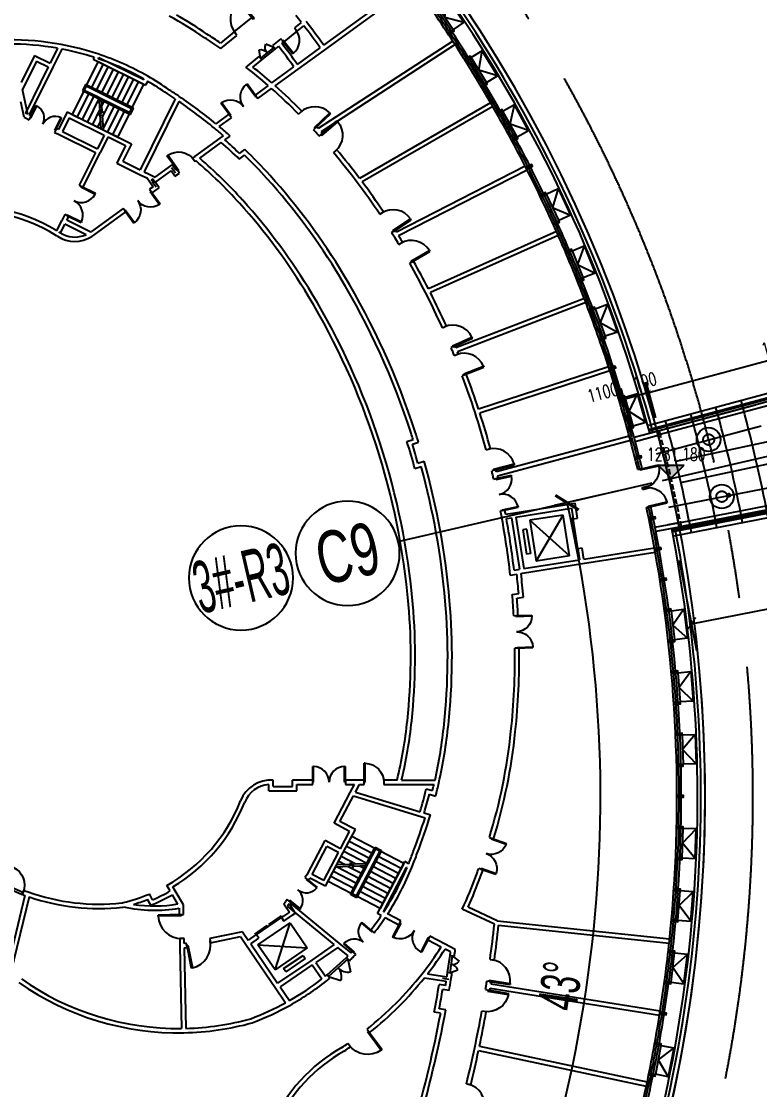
# Model space of a CAD drawing. Extents: x 36903891 to 38126251, y 2073392 to 2924740.
# Drawn here: x 37144653 to 37178668, y 2273145 to 2322325 of the extents above; entities that cross this region are included whole.
import ezdxf
from ezdxf.enums import TextEntityAlignment as Align
from ezdxf.xclip import XClip

# ---------------------------------------------------------------- set-up
doc = ezdxf.new("R2010")
doc.units = 0
doc.header["$LTSCALE"] = 1000
doc.header["$XCLIPFRAME"] = 0
for name, pattern in [('__DASH', [0.35, 0.25, -0.1]), ('CENTER', [2, 1.25, -0.25, 0.25, -0.25]), ('CENTER2', [28.575, 19.05, -3.175, 3.175, -3.175]), ('DASH', [0.35, 0.25, -0.1]), ('HIDDEN', [0.375, 0.25, -0.125])]:
    doc.linetypes.add(name, pattern=pattern)
doc.layers.get('0').update_dxf_attribs({"color": 8})
doc.layers.get('Defpoints').update_dxf_attribs({"color": 8})
for name, color, linetype in [('#幕墙线-平面', 8, 'Continuous'), ('#标注', 8, 'Continuous'), ('#虚线', 8, 'HIDDEN'), ('#轴线', 8, 'CENTER2'), ('1-WIN-1', 8, 'Continuous'), ('A-AL', 8, 'Continuous'), ('A-AL-E', 8, 'Continuous'), ('A-COLS-PLAN-C', 8, 'DASH'), ('A-DETL-ALUM', 8, 'Continuous'), ('A-DIMS', 8, 'Continuous'), ('A-DIMS-500', 8, 'Continuous'), ('A-DIMS-ELEV', 8, 'Continuous'), ('A-FLOR', 8, 'Continuous'), ('A-FLOR-UNDR', 8, '__DASH'), ('A-GRID', 8, 'CENTER'), ('A-STRS-HRAL', 8, 'Continuous'), ('DIM', 8, 'Continuous'), ('周边建筑', 8, 'Continuous'), ('水-雨水-压力流-标识', 8, 'Continuous')]:
    doc.layers.add(name, color=color, linetype=linetype)
doc.styles.add('#文字', font='jrs.shx', dxfattribs={"width": 0.7, "bigfont": 'hztxt.shx'})
doc.styles.add('_TCH_DIM', font='SIMPLEX', dxfattribs={"bigfont": 'GBCBIG'})
doc.styles.add('_TCH_DIM_T3', font='SIMPLEX', dxfattribs={"width": 0.705882, "bigfont": 'GBCBIG'})
doc.styles.add('JHZX', font='jrs.shx', dxfattribs={"width": 0.6, "bigfont": 'jhz.shx'})
doc.dimstyles.new('_TCH_ARCH&&200', dxfattribs={"dimtxt": 595, "dimasz": 200, "dimexe": 500, "dimexo": 600, "dimgap": 252.5, "dimtad": 1, "dimdec": 0, "dimzin": 0, "dimdsep": 46, "dimtxsty": '_TCH_DIM_T3', "dimblk": 'ARCHTICK', "dimcen": 0.09, "dimclrt": 4, "dimazin": 2, "dimtfac": 1, "dimtdec": 0, "dimtix": 1, "dimtmove": 2, "dimatfit": 3, "dimfxl": 200, "dimtolj": 1, "dimtzin": 0, "dimarcsym": 0})
doc.dimstyles.new('_TCH_ARCH&&500', dxfattribs={"dimtxt": 1487.5, "dimasz": 500, "dimexe": 1250, "dimexo": 1500, "dimgap": 631.25, "dimtad": 1, "dimdec": 0, "dimzin": 0, "dimdsep": 46, "dimtxsty": '_TCH_DIM_T3', "dimblk": 'ARCHTICK', "dimcen": 0.09, "dimclrt": 4, "dimazin": 2, "dimtfac": 1, "dimtdec": 0, "dimtix": 1, "dimtmove": 2, "dimatfit": 3, "dimfxl": 200, "dimtolj": 1, "dimtzin": 0, "dimarcsym": 0})
doc.dimstyles.new('JZBZ-600', dxfattribs={"dimscale": 600, "dimtxt": 3, "dimasz": 1.5, "dimexe": 1, "dimexo": 1, "dimgap": 0.5, "dimtad": 1, "dimdec": 0, "dimdsep": 46, "dimtxsty": 'JHZX', "dimblk1": 'ARCHTICK', "dimblk2": 'ARCHTICK', "dimsah": 1, "dimcen": 0, "dimclrd": 1, "dimclre": 1, "dimclrt": 2, "dimadec": 1, "dimazin": 2, "dimtfac": 1, "dimtdec": 0, "dimtix": 1, "dimtmove": 0, "dimatfit": 3, "dimfxl": 1, "dimtolj": 1, "dimlwd": -1, "dimlwe": -1, "dimarcsym": 1})

# ---------------------------------------------------------------- blocks, each defined once
blk = doc.blocks.new('_ARCHTICK')
at = {"color": 0, "linetype": 'ByBlock', "const_width": 0.15}
blk.add_lwpolyline([(-0.5, -0.5), (0.5, 0.5)], dxfattribs=at)
blk = doc.blocks.new('*D196')
at = {"layer": '#标注', "transparency": 16777216}
for p, q in [((36841600, 2932741), (36838648, 2932059)), ((36834817, 2887354), (36832193, 2888869))]:
    blk.add_line(p, q, dxfattribs=at)
blk.add_arc((36780599, 2918657), 60176, 330, 13, dxfattribs=at)
at = {"layer": 'Defpoints', "color": 0, "transparency": 16777216}
for p in [(36842185, 2932876), (36780599, 2918657), (36838539, 2902407), (36835337, 2887054)]:
    blk.add_point(p, dxfattribs=at)
at = {"layer": '#标注', "transparency": 16777216, "xscale": 900, "yscale": 900, "zscale": 900}
for p, rotation in [((36839233, 2932194), 102.9999999999965), ((36832713, 2888569), 240.0000000000043)]:
    blk.add_blockref('_ARCHTICK', p, dxfattribs=dict(at, rotation=rotation))
at = {"layer": '#标注', "transparency": 16777216, "insert": (36838927, 2909940), "char_height": 1800, "attachment_point": 5, "rotation": 81.5, "style": 'JHZX'}
blk.add_mtext('\\A1;43°', dxfattribs=at)
blk = doc.blocks.new('*U52')
blk.add_line((20, 0), (20, 0))
blk.add_circle((24, 0), 4)
at = {"style": 'JHZX', "width": 0.75}
blk.add_attdef('AXES', text='', height=4, dxfattribs=at).set_placement((24, 0), align=Align.MIDDLE_CENTER)
blk = doc.blocks.new('*U49')
blk.add_line((20, 0), (0, 0))
blk.add_circle((24, 0), 4)
at = {"style": 'JHZX', "width": 0.75}
blk.add_attdef('AXES', text='', height=4, dxfattribs=at).set_placement((24, 0), align=Align.MIDDLE_CENTER)
blk = doc.blocks.new('DOTE-11')
at = {"layer": '#虚线', "ltscale": 20}
for p, q in [((36843094, 2935403), (36856037, 2938871)), ((36843353, 2934437), (36856296, 2937905)), ((36843919, 2931984), (36857073, 2934541)), ((36844110, 2931003), (36857264, 2933559))]:
    blk.add_line(p, q, dxfattribs=at)
for radius, end in [(101500, 50.50684), (93700, 50.25742), (85900, 49.96262), (78100, 49.60882)]:
    blk.add_arc((36780599, 2918657), radius, 330, end, dxfattribs=at)
at = {"layer": '#轴线'}
blk.add_line((36843640, 2933212), (36923441, 2951635), dxfattribs=at)
for radius, end in [(146600, 183.99981), (138800, 210.18842), (130400, 210.32938), (127950, 210.37401), (76200, 56.5), (67200, 56.5)]:
    blk.add_arc((36780599, 2918657), radius, 324.5, end, dxfattribs=at)
blk = doc.blocks.new('A$C80b62fe7')
at = {"layer": '#幕墙线-平面'}
for points in [[(146979, 209574), (133456, 205951)], [(147046, 209323), (133524, 205700)], [(134720, 204301), (147630, 207060)], [(134929, 203323), (147839, 206082)], [(134580, 201124), (148322, 203796)], [(134630, 200869), (148372, 203540)]]:
    blk.add_lwpolyline(points, dxfattribs=at)
for radius, start, end in [(128529, 333.50225, 195.7758), (127529, 333.53985, 195.7884)]:
    blk.add_arc((71052, 188867), radius, start, end, dxfattribs=at)
blk = doc.blocks.new('DASWQE')
at = {"layer": '#幕墙线-平面', "ltscale": 10}
for radius, start, end in [(69100, 10.7452, 15.29021), (67900, 10.70466, 15.29534), (65500, 10.69384, 15.30616), (66700, 10.69935, 15.30066)]:
    blk.add_arc((5, 4), radius, start, end, dxfattribs=at)
at = {"layer": 'DIM', "ltscale": 10}
blk.add_blockref('A$C80b62fe7', (-71047, -188863), dxfattribs=at)
blk = doc.blocks.new('雨水立管')
blk.add_circle((0, 0), 50)
blk = doc.blocks.new('雨水')
at = {"layer": '水-雨水-压力流-标识', "xscale": 1.5, "yscale": 1.5, "zscale": 1.5}
blk.add_blockref('雨水立管', (35714057, 2932521), dxfattribs=at)
blk = doc.blocks.new('800柱子')
at = {"layer": 'A-DETL-ALUM', "ltscale": 0.3}
blk.add_circle((35572079, 2737405), 550, dxfattribs=at)
blk = doc.blocks.new('123')
at = {"layer": '周边建筑'}
blk.add_lwpolyline([(34942222, 2916271, 0.098236), (34912257, 2909930, -0.389733), (34902046, 2913529), (34887313, 2941237, -0.432463), (34891065, 2952275, -0.001332), (34891677, 2952551, -0.001332)], format="xyb", dxfattribs=at)
for radius, start, end in [(79300, 93.86442, 110.51671), (79500, 93.99916, 110.3552), (78700, 90.72805, 113.17007)]:
    blk.add_arc((34943222, 2837577), radius, start, end, dxfattribs=at)
blk = doc.blocks.new('smg')
blk.add_lwpolyline([(-40, 200), (-40, -100), (40, -100), (40, 200)], close=True)
blk.add_lwpolyline([(0, -100), (0, 200)])
blk = doc.blocks.new('danyuan1')
at = {"layer": 'A-AL'}
for p, rotation in [((-8275, 2291), 169.7142857143211), ((-6867, 2019), 168.428571428614), ((-5465, 1716), 167.1428571428847), ((-4071, 1381), 165.8571428571781), ((-2685, 1015), 164.5714285714549), ((-1307, 618), 163.2857142857502), ((62, 190), 162.0000000000363)]:
    blk.add_blockref('smg', p, dxfattribs=dict(at, rotation=rotation))
blk = doc.blocks.new('shangxuechuang')
at = {"layer": '周边建筑'}
for points in [[(-254, 543), (974, 1118)], [(-254, 543), (614, 287), (974, 1118)], [(974, 1118), (1222, 572)], [(0, 0), (-254, 543)], [(0, 0), (1228, 575)]]:
    blk.add_lwpolyline(points, dxfattribs=at)
blk = doc.blocks.new('$DorLib2D$00000002')
at = {"layer": '1-WIN-1'}
for p, q in [((-0.5, 0), (-0.5, 0.4875)), ((-0.475, 0.4875), (-0.5, 0.4875)), ((-0.475, 0), (-0.475, 0.4875)), ((0.475, 0), (0.475, 0.4875)), ((0.475, 0.4875), (0.5, 0.4875)), ((0.5, 0), (0.5, 0.4875)), ((-0.5, 0), (-0.475, 0)), ((0.5, 0), (0.475, 0))]:
    blk.add_line(p, q, dxfattribs=at)
for centre, start, end in [((-0.4875, 0), 0, 88.53072), ((0.4875, 0), 91.46928, 180)]:
    blk.add_arc(centre, 0.4875, start, end, dxfattribs=at)
blk = doc.blocks.new('$DorLib2D$00000001')
for p, q in [((0.45, 0.975), (0.5, 0.975)), ((0.45, 0), (0.45, 0.975)), ((0.5, 0), (0.5, 0.975)), ((0.5, 0), (0.45, 0))]:
    blk.add_line(p, q)
blk.add_arc((0.475, 0), 0.975, 91.4693, 180)
blk = doc.blocks.new('$DorLib2D$00000231')
for p, q in [((-0.5, 0), (-0.25, 0.433)), ((0.5, 0), (0.25, 0.433))]:
    blk.add_line(p, q)
for centre, start, end in [((-0.5, 0), 0, 60), ((0.5, 0), 120, 180)]:
    blk.add_arc(centre, 0.5, start, end)
blk = doc.blocks.new('$DORLIB2D$00000127')
for points in [[(-0.533, 0.795), (-0.533, 0.69)], [(-0.033, 0.795), (-0.533, 0.795)], [(-0.033, 0.795), (-0.033, 0.69)], [(0.533, 0.795), (0.033, 0.795)], [(0.033, 0.795), (0.033, 0.69)], [(0.533, 0.795), (0.533, 0.69)], [(-0.033, 0.69), (-0.533, 0.69)], [(0.5, 0.5), (-0.5, 0.5)], [(0.533, 0.69), (0.033, 0.69)]]:
    blk.add_lwpolyline(points)
blk = doc.blocks.new('A$C216ef243')
at = {"layer": '周边建筑'}
for p, q in [((47430, 34584), (51476, 37523)), ((47467, 34363), (51593, 37361)), ((43302, 35194), (44157, 35886)), ((46392, 35637), (46077, 35382)), ((46202, 35226), (46514, 35479)), ((43302, 35194), (42671, 34683)), ((42680, 34433), (43428, 35038)), ((43428, 35038), (43302, 35194)), ((45581, 34723), (46202, 35226)), ((46077, 35382), (46202, 35226)), ((35157, 34444), (34820, 33762)), ((45302, 34754), (45066, 34564)), ((45066, 34564), (45192, 34408)), ((45192, 34408), (45347, 34534)), ((45455, 34878), (45302, 34754)), ((45581, 34723), (45455, 34878)), ((45503, 34660), (45581, 34723)), ((46217, 33702), (47269, 34466)), ((53369, 34777), (47171, 30753)), ((53478, 34610), (47307, 30602)), ((34103, 34117), (33484, 32865)), ((34103, 34117), (34820, 33762)), ((35362, 34406), (34952, 33578)), ((36847, 34026), (36802, 33934)), ((37039, 33962), (37070, 34024)), ((37070, 34024), (39131, 33005)), ((44444, 34060), (43844, 33574)), ((44570, 33905), (44444, 34060)), ((46254, 33482), (47467, 34363)), ((34194, 33849), (33551, 32549)), ((34732, 33583), (33682, 31460)), ((34952, 33578), (33861, 31372)), ((34194, 33849), (34732, 33583)), ((36481, 32698), (37035, 33818)), ((36714, 32583), (37268, 33703)), ((36802, 33934), (39222, 32737)), ((36947, 32467), (37501, 33588)), ((39132, 32781), (37035, 33818)), ((37180, 32352), (37734, 33473)), ((44165, 33576), (44570, 33905)), ((45039, 32846), (46055, 33585)), ((45193, 32711), (46254, 33482)), ((37413, 32237), (37967, 33357)), ((37646, 32122), (38200, 33242)), ((37879, 32006), (38433, 33127)), ((38112, 31891), (38666, 33012)), ((39142, 33026), (39131, 33005)), ((33643, 32115), (33551, 32549)), ((36392, 32519), (35838, 31398)), ((36454, 32778), (36312, 32492)), ((36312, 32492), (38517, 31401)), ((36392, 32519), (36481, 32698)), ((36481, 32698), (36392, 32519)), ((36392, 32519), (37066, 32186)), ((36392, 32519), (38490, 31481)), ((38659, 31688), (36454, 32778)), ((38578, 31661), (36481, 32698)), ((38578, 31661), (36481, 32698)), ((38345, 31776), (38899, 32896)), ((38578, 31661), (39132, 32781)), ((39316, 32926), (39222, 32737)), ((44873, 32726), (44272, 32289)), ((44389, 32127), (45027, 32590)), ((33619, 31268), (33469, 31976)), ((33794, 31405), (33643, 32115)), ((36625, 32403), (36071, 31283)), ((36858, 32288), (36304, 31168)), ((37069, 32129), (36537, 31052)), ((37066, 32186), (37107, 31540)), ((37169, 32134), (38490, 31481)), ((37169, 32134), (37209, 31519)), ((37324, 32058), (37191, 31789)), ((40585, 32110), (38971, 28845)), ((40752, 31997), (39150, 28756)), ((44272, 32289), (44389, 32127)), ((35605, 31514), (35206, 30707)), ((35605, 31514), (37487, 30583)), ((37103, 31610), (36770, 30937)), ((37282, 31505), (37036, 31397)), ((37107, 31540), (37282, 31505)), ((37557, 31942), (37225, 31270)), ((37790, 31827), (37258, 30751)), ((38023, 31712), (37469, 30591)), ((38256, 31597), (37702, 30476)), ((38490, 31481), (37935, 30361)), ((38490, 31481), (38578, 31661)), ((38517, 31401), (38659, 31688)), ((46269, 31415), (46414, 31553)), ((55116, 31937), (49080, 28452)), ((55216, 31763), (49201, 28291)), ((33619, 31268), (33683, 31237)), ((33794, 31405), (33682, 31460)), ((33683, 31237), (33862, 31148)), ((33951, 31327), (33861, 31372)), ((33862, 31148), (33951, 31327)), ((35695, 31246), (35385, 30618)), ((35695, 31246), (37309, 30448)), ((35838, 31398), (37158, 30745)), ((37136, 31091), (37003, 30822)), ((37036, 31397), (37219, 31360)), ((37117, 31380), (37158, 30745)), ((37219, 31360), (37262, 30694)), ((43058, 31407), (42457, 30970)), ((42616, 30839), (43176, 31245)), ((43176, 31245), (43058, 31407)), ((35116, 30751), (35028, 30572)), ((35028, 30572), (35207, 30483)), ((35206, 30707), (35116, 30751)), ((35385, 30618), (36999, 29820)), ((37262, 30694), (37935, 30361)), ((37487, 30583), (38563, 30051)), ((47103, 30828), (46958, 30691)), ((47224, 30395), (47375, 30526)), ((35207, 30483), (36910, 29641)), ((37309, 30448), (36999, 29820)), ((37488, 30359), (37134, 29642)), ((37488, 30359), (38295, 29960)), ((38563, 30051), (38164, 29244)), ((41491, 29465), (42655, 30311)), ((41711, 29378), (42708, 30102)), ((42655, 30311), (42802, 30418)), ((42874, 30223), (43123, 30403)), ((36910, 29641), (36165, 28135)), ((36344, 28046), (37134, 29642)), ((38295, 29960), (37896, 29153)), ((43532, 29341), (43778, 29520)), ((43550, 29602), (43797, 29781)), ((48030, 29771), (47879, 29640)), ((37896, 29153), (38972, 28621)), ((38164, 29244), (38971, 28845)), ((39659, 28505), (40442, 29074)), ((40618, 28831), (40442, 29074)), ((41491, 29465), (41387, 29389)), ((41387, 29389), (41504, 29228)), ((41504, 29228), (41545, 29257)), ((38972, 28621), (39272, 28473)), ((39150, 28756), (39382, 28641)), ((39382, 28641), (39659, 28505)), ((39727, 28307), (40398, 28794)), ((40574, 28552), (40398, 28794)), ((40596, 28691), (40420, 28934)), ((40574, 28552), (40776, 28699)), ((40659, 28860), (40618, 28831)), ((40776, 28699), (40659, 28860)), ((56712, 29008), (50774, 25983)), ((56802, 28830), (50879, 25812)), ((36165, 28135), (36344, 28046)), ((39449, 28229), (39272, 28473)), ((39567, 28067), (39405, 27949)), ((39567, 28067), (39449, 28229)), ((39552, 28427), (39476, 28372)), ((39657, 28282), (39476, 28372)), ((39706, 28045), (39530, 28288)), ((39552, 28427), (39657, 28282)), ((39670, 28265), (39727, 28307)), ((39846, 28023), (39670, 28265)), ((39405, 27949), (39522, 27788)), ((39522, 27788), (39846, 28023)), ((38191, 27068), (36723, 26001)), ((38309, 26906), (38191, 27068)), ((35500, 26790), (35367, 26521)), ((35679, 26701), (35500, 26790)), ((35591, 26522), (35679, 26701)), ((36841, 25839), (38309, 26906)), ((50009, 26801), (50177, 26909)), ((35128, 26039), (35367, 26521)), ((35299, 25932), (35502, 26343)), ((36477, 25861), (35502, 26343)), ((36691, 25978), (35591, 26522)), ((50720, 26069), (50552, 25961)), ((58152, 26000), (52250, 23372)), ((58233, 25818), (52341, 23194)), ((50888, 25412), (51060, 25513)), ((51563, 24648), (51390, 24548)), ((59433, 22921), (53515, 20649)), ((59505, 22735), (53591, 20465)), ((52892, 21580), (53076, 21660)), ((53475, 20743), (53292, 20663)), ((53443, 20297), (53630, 20371)), ((60551, 19779), (54560, 17833)), ((53995, 19440), (53809, 19367)), ((60613, 19589), (54622, 17642)), ((51259, 16339), (51544, 16432)), ((51509, 16210), (51794, 16303)), ((61504, 16583), (55385, 14944)), ((61555, 16390), (55432, 14749)), ((54915, 15960), (55109, 16010)), ((51764, 15347), (52050, 15440)), ((51628, 15092), (51913, 15185)), ((55361, 15043), (55167, 14992)), ((61896, 15051), (62091, 15095)), ((55259, 14608), (55455, 14650)), ((56142, 13043), (59006, 13497)), ((59116, 12805), (59006, 13497)), ((62492, 13340), (62297, 13296)), ((55769, 13183), (55573, 13141)), ((55806, 12990), (56142, 13043)), ((55842, 12793), (56075, 12830)), ((56075, 12830), (56450, 10460)), ((56272, 12861), (58840, 13268)), ((56272, 12861), (56648, 10491)), ((58459, 12955), (56919, 12711)), ((57216, 10834), (58459, 12955)), ((58757, 11078), (58459, 12955)), ((58840, 13268), (58918, 12774)), ((58918, 12774), (59116, 12805)), ((56786, 12305), (56593, 12274)), ((56964, 11179), (56786, 12305)), ((56919, 12711), (57216, 10834)), ((58757, 11078), (56919, 12711)), ((56593, 12274), (56771, 11148)), ((59335, 11423), (59137, 11391)), ((59137, 11391), (59216, 10898)), ((59413, 10929), (59335, 11423)), ((59413, 10929), (62664, 11444)), ((56648, 10491), (59216, 10898)), ((56964, 11179), (56771, 11148)), ((58757, 11078), (57216, 10834)), ((59346, 10716), (62699, 11247)), ((56197, 10419), (56390, 10450)), ((56390, 10450), (56450, 10460)), ((56580, 10278), (59346, 10716)), ((56022, 10189), (56319, 10236)), ((56516, 10268), (56580, 10278)), ((56111, 9292), (56408, 9339)), ((56326, 9124), (56623, 9171)), ((56182, 8319), (56382, 8326)), ((56434, 6827), (56234, 6820)), ((44893, 250), (44893, 546)), ((45093, 450), (45093, 747)), ((45993, 450), (45993, 750)), ((46922, 750), (45993, 750)), ((46193, 250), (46193, 550)), ((46193, 550), (46922, 550)), ((46922, 550), (46922, 750)), ((49008, 750), (48422, 750)), ((48422, 750), (48422, 550)), ((48422, 550), (48843, 550)), ((48652, 186), (48843, 550)), ((48885, 200), (49069, 550)), ((49294, 750), (49008, 750)), ((49069, 550), (49294, 550)), ((49294, 550), (49294, 750)), ((50807, 750), (50194, 750)), ((50194, 750), (50194, 550)), ((50194, 550), (50886, 550)), ((50886, 550), (52507, 550)), ((51013, 750), (52553, 750)), ((44893, 250), (46193, 250)), ((45093, 450), (45993, 450)), ((47905, -1238), (48652, 186)), ((48175, -1154), (48791, 20)), ((48791, 20), (51902, -925)), ((48885, 200), (51864, -705)), ((52153, 357), (52440, 270)), ((52296, 105), (52583, 18)), ((51902, -925), (52093, -983)), ((52055, -763), (52342, -850)), ((48613, -1610), (47905, -1238)), ((48883, -1526), (48175, -1154)), ((48036, -3140), (48721, -1836)), ((48195, -2407), (48613, -1610)), ((48326, -2588), (48883, -1526)), ((48721, -1836), (49774, -2388)), ((55057, -1891), (55246, -1956)), ((46678, -3576), (47487, -2035)), ((46897, -3589), (47571, -2305)), ((48195, -2407), (47487, -2035)), ((48102, -2584), (47571, -2305)), ((48479, -2296), (49533, -2849)), ((48600, -2066), (49653, -2619)), ((48659, -4514), (49802, -2335)), ((48740, -4488), (49827, -2416)), ((49478, -3082), (49827, -2416)), ((49802, -2335), (50086, -2484)), ((49827, -2416), (50005, -2509)), ((47428, -3868), (48102, -2584)), ((47513, -4138), (48326, -2588)), ((48237, -2757), (48902, -3105)), ((48358, -2526), (49412, -3079)), ((50005, -2509), (48917, -4581)), ((50005, -2509), (48917, -4581)), ((50086, -2484), (48943, -4662)), ((50991, -3320), (49937, -2767)), ((51111, -3090), (50058, -2537)), ((47633, -3908), (47982, -3242)), ((47982, -3242), (48629, -3216)), ((48036, -3140), (48652, -3115)), ((48040, -3240), (49049, -3770)), ((48117, -2987), (48382, -3126)), ((48559, -3219), (49170, -3540)), ((48629, -3216), (48668, -3042)), ((48668, -3042), (48771, -3291)), ((48740, -4488), (49425, -3184)), ((48771, -3291), (48812, -3109)), ((48789, -3210), (49425, -3184)), ((48812, -3109), (49478, -3082)), ((49079, -3198), (49291, -3309)), ((50749, -3781), (49695, -3228)), ((50870, -3551), (49816, -2998)), ((49903, -5392), (51158, -3001)), ((51111, -3090), (50024, -5162)), ((50173, -5308), (51242, -3272)), ((51342, -3098), (51158, -3001)), ((51266, -3284), (51242, -3272)), ((54762, -3376), (54573, -3311)), ((46678, -3576), (46556, -3730)), ((46556, -3730), (46712, -3854)), ((46712, -3854), (46789, -3758)), ((47513, -4138), (46789, -3758)), ((47428, -3868), (46897, -3589)), ((47633, -3908), (48687, -4461)), ((47754, -3677), (48808, -4230)), ((47875, -3447), (48929, -4000)), ((50387, -4471), (49333, -3919)), ((50507, -4241), (49454, -3688)), ((50628, -4011), (49574, -3458)), ((33606, -4324), (33527, -4508)), ((40354, -4353), (40203, -4094)), ((40577, -4340), (40476, -4166)), ((40961, -4998), (40577, -4340)), ((50145, -4932), (49091, -4379)), ((50266, -4702), (49212, -4149)), ((33660, -4557), (32841, -7970)), ((33849, -4624), (33017, -8090)), ((39460, -5005), (39308, -4743)), ((39545, -4754), (39393, -4492)), ((40703, -4953), (40455, -4526)), ((45590, -4941), (45663, -4850)), ((45746, -4746), (45663, -4850)), ((45902, -4871), (45746, -4746)), ((45881, -4898), (45902, -4871)), ((48139, -6754), (45881, -4898)), ((48943, -4662), (48659, -4514)), ((48740, -4488), (48917, -4581)), ((48917, -4581), (48740, -4488)), ((50024, -5162), (48970, -4609)), ((40764, -5145), (40770, -5445)), ((40970, -5441), (40961, -4998)), ((45850, -5322), (45478, -5576)), ((45590, -4941), (45850, -5322)), ((45838, -4951), (45756, -5054)), ((47909, -6824), (45756, -5054)), ((45838, -4951), (46071, -5292)), ((46128, -5375), (45962, -5488)), ((46071, -5292), (46128, -5375)), ((50080, -5485), (49903, -5392)), ((50191, -5317), (50173, -5308)), ((55288, -5883), (53809, -5189)), ((55422, -5725), (54075, -5093)), ((40770, -5445), (40970, -5441)), ((44395, -6828), (45883, -5814)), ((45184, -7985), (45883, -5814)), ((45478, -5576), (45591, -5741)), ((45591, -5741), (45962, -5488)), ((45883, -5814), (46671, -6971)), ((45962, -5488), (45962, -5488)), ((50258, -5578), (50892, -5911)), ((50985, -5734), (50369, -5411)), ((50892, -5911), (50985, -5734)), ((55422, -5725), (63361, -6559)), ((43687, -6232), (42173, -6537)), ((43687, -6232), (43949, -6618)), ((44321, -6364), (43949, -6618)), ((44434, -6530), (44321, -6364)), ((49599, -6150), (49750, -6281)), ((55484, -5932), (63341, -6758)), ((40992, -6541), (40792, -6545)), ((40792, -6545), (40799, -6897)), ((40996, -6773), (40992, -6541)), ((41094, -6754), (40996, -6773)), ((41134, -6950), (41094, -6754)), ((42173, -6537), (42212, -6733)), ((42212, -6733), (43596, -6455)), ((43596, -6455), (43840, -6813)), ((43840, -6813), (45192, -8796)), ((44062, -6783), (44434, -6530)), ((44062, -6783), (45301, -8601)), ((45184, -7985), (44395, -6828)), ((44395, -6828), (46671, -6971)), ((47909, -6824), (46871, -7531)), ((48686, -7203), (48139, -6754)), ((52314, -6431), (52221, -6608)), ((52221, -6608), (52838, -6932)), ((53028, -6806), (52314, -6431)), ((53488, -7047), (53028, -6806)), ((40799, -6897), (40873, -10683)), ((41000, -6977), (41134, -6950)), ((41000, -6977), (41073, -10679)), ((46671, -6971), (45184, -7985)), ((45580, -7927), (46472, -7319)), ((46472, -7319), (46571, -7463)), ((48070, -6956), (47066, -7640)), ((48545, -7346), (48070, -6956)), ((48903, -7266), (48751, -7136)), ((53271, -7159), (53016, -7026)), ((53249, -7319), (53447, -7348)), ((46871, -7531), (45301, -8601)), ((46901, -7752), (45414, -8766)), ((46571, -7463), (45678, -8071)), ((46901, -7752), (47345, -8404)), ((47066, -7640), (47502, -8280)), ((48475, -7416), (48609, -7565)), ((55090, -7512), (55288, -7540)), ((45678, -8071), (45580, -7927)), ((47714, -8365), (47581, -8216)), ((52068, -8348), (53073, -8507)), ((52210, -8168), (53104, -8310)), ((53332, -8140), (53134, -8111)), ((45192, -8796), (45671, -9498)), ((45414, -8766), (45846, -9401)), ((53040, -8705), (52744, -8658)), ((53187, -8424), (52891, -8377)), ((55144, -8530), (54946, -8501)), ((55097, -8828), (62900, -10064)), ((55129, -8630), (62931, -9866)), ((53205, -8933), (52909, -8886)), ((54884, -8894), (55081, -8928)), ((53049, -9820), (52752, -9773)), ((52814, -9985), (52518, -9938)), ((54912, -9914), (54715, -9880)), ((49421, -10714), (49540, -10875)), ((48657, -11530), (48538, -11370)), ((54560, -11699), (62287, -13342)), ((54601, -11504), (62329, -13146)), ((54003, -13229), (54197, -13279))]:
    blk.add_line(p, q, dxfattribs=at)
for points in [[(44570, 33905), (45192, 34408), (45129, 34486), (44507, 33983)], [(32701, -4150), (33527, -4508), (33567, -4416), (32741, -4058)], [(53134, -8111), (53249, -7319), (53348, -7334), (53233, -8125)], [(47581, -8216), (48475, -7416), (48542, -7491), (47648, -8291)]]:
    blk.add_lwpolyline(points, close=True, dxfattribs=at)
for points in [[(61723, 16539), (62785, 16823)], [(61774, 16345), (62837, 16630)], [(62688, 12389), (63767, 12599)], [(63806, 12403), (62726, 12193)], [(63768, 12599), (63276, 12503)]]:
    blk.add_lwpolyline(points, dxfattribs=at)
at = {"layer": '周边建筑', "ltscale": 2}
for points in [[(62447, 16733), (62785, 16823)], [(63462, 12336), (63806, 12403)]]:
    blk.add_lwpolyline(points, dxfattribs=at)
at = {"layer": '周边建筑', "ltscale": 5}
for radius, start, end in [(65000, 322.26362, 219.12201), (64800, 15, 49.65086), (64800, 335.06671, 11)]:
    blk.add_arc((0, 0), radius, start, end, dxfattribs=at)
at = {"layer": '周边建筑', "ltscale": 2}
for radius, start, end in [(64650, 15, 49.64192), (65000, 11, 15), (64650, 337.74488, 11)]:
    blk.add_arc((0, 0), radius, start, end, dxfattribs=at)
at = {"layer": '周边建筑'}
for centre, radius, start, end in [((0, 0), 63700, 33, 36), ((0, 0), 63800, 33, 36), ((0, 0), 63900, 33, 36), ((32982, 22025), 15708, 55.2477, 62.2102), ((32982, 22025), 15908, 55.2602, 61.2355), ((0, 0), 58500, 37.53072, 37.92572), ((0, 0), 58500, 36.09794, 37.33476), ((0, 0), 58700, 36.09761, 37.43542), ((28141, 13501), 25486, 55.2169, 57.2304), ((28141, 13501), 25686, 55.5521, 57.2227), ((32982, 22025), 12808, 79.461, 101.3451), ((32982, 22025), 12608, 80.0626, 100.8854), ((32982, 22025), 12808, 71.6233, 79.461), ((0, 0), 57000, 36.1005, 37.2909), ((0, 0), 57200, 36.1002, 37.2969), ((0, 0), 63700, 30, 33), ((0, 0), 63800, 30, 33), ((0, 0), 63900, 30, 33), ((32982, 22025), 12608, 72.1458, 79.1175), ((32982, 22025), 12808, 60.3246, 71.6233), ((32982, 22025), 12608, 60.7531, 71.228), ((28141, 13501), 25486, 48.9661, 51.9642), ((28141, 13501), 25686, 48.8634, 51.4043), ((32982, 22025), 12808, 55.0279, 60.3246), ((32982, 22025), 12608, 55.0095, 59.8426), ((28141, 13501), 22586, 56.0017, 57.3604), ((28141, 13501), 25486, 44.6613, 48.5052), ((28141, 13501), 25686, 44.6526, 48.4062), ((28141, 13501), 22386, 56.2284, 57.3708), ((28141, 13501), 22386, 50.4694, 55.7119), ((28141, 13501), 22586, 50.6661, 56.0017), ((0, 0), 63700, 27, 30), ((0, 0), 63800, 27, 30), ((0, 0), 63900, 27, 30), ((28141, 13501), 22386, 49.0858, 50.4694), ((28141, 13501), 22586, 48.4478, 50.1422), ((28141, 13501), 25486, 41.9001, 42.413), ((28141, 13501), 25686, 42.1935, 42.4218), ((22995, 8744), 32493, 41.7856, 42.0841), ((22995, 8744), 32693, 41.7802, 41.9586), ((28141, 13501), 22086, 45.8241, 48.7343), ((28141, 13501), 22286, 46.2572, 48.6181), ((28141, 13501), 22386, 41.8876, 45.6912), ((28141, 13501), 22586, 41.8885, 46.1195), ((22995, 8744), 32493, 36.9172, 40.0222), ((22995, 8744), 32693, 37.0725, 40.0276), ((28141, 13501), 20686, 41.8792, 49.6122), ((28141, 13501), 20886, 41.8802, 49.4794), ((22989, 8739), 29602, 31.0354, 42.0917), ((0, 0), 63700, 24, 27), ((0, 0), 63800, 24, 27), ((0, 0), 63900, 24, 27), ((22989, 8739), 29402, 31.0353, 42.0924), ((22995, 8744), 32493, 33.7597, 36.9172), ((22995, 8744), 32693, 33.7544, 36.7195), ((30997, 19220), 7973, 58.788, 100.7116), ((22989, 8739), 27702, 31.0344, 42.0987), ((22989, 8739), 27902, 31.0345, 42.0979), ((30997, 19220), 7773, 57.9945, 101.4872), ((22995, 8744), 32693, 31.8233, 32.0018), ((30997, 19220), 7773, 57.6455, 57.9945), ((35959, 27053), 1500, 237.6455, 301.812), ((30997, 19220), 7973, 57.6455, 57.9947), ((35959, 27053), 1300, 237.6455, 293.4758), ((35959, 27053), 1300, 304.2304, 306), ((35959, 27053), 1500, 301.812, 306), ((22995, 8744), 32493, 31.6618, 31.9964), ((22995, 8744), 32493, 31.0368, 31.6618), ((22995, 8744), 32693, 31.0369, 31.4717), ((18662, 6114), 37762, 30.9111, 31.0653), ((0, 0), 63700, 21, 24), ((0, 0), 63800, 21, 24), ((0, 0), 63900, 21, 24), ((18662, 6114), 37562, 30.9152, 31.0653), ((18662, 6114), 37762, 27.1953, 29.3938), ((18662, 6114), 37562, 27.0514, 29.3898), ((18662, 6114), 34462, 17.9199, 31.0653), ((18662, 6114), 34662, 17.9204, 31.0653), ((18662, 6114), 32962, 17.9162, 31.066), ((18662, 6114), 37562, 24.3139, 27.0514), ((18662, 6114), 37762, 24.3098, 26.8914), ((18662, 6114), 32762, 17.9157, 31.0661), ((0, 0), 63700, 18, 21), ((0, 0), 63800, 18, 21), ((0, 0), 63900, 18, 21), ((18662, 6114), 37562, 22.4905, 22.7884), ((18662, 6114), 37762, 22.6384, 22.7925), ((18662, 6114), 37562, 22.1847, 22.4905), ((18662, 6114), 37762, 22.1807, 22.3348), ((0, 0), 63700, 15, 18), ((0, 0), 63800, 15, 18), ((0, 0), 63900, 15, 18), ((18662, 6114), 37562, 17.9265, 20.6593), ((18662, 6114), 37762, 18.0786, 20.6634), ((18699, 6024), 37555, 15.3414, 18.0747), ((18699, 6024), 37755, 15.3374, 17.9226), ((18692, 6023), 34662, 17.2534, 18.0796), ((0, 0), 65000, 11, 15), ((18692, 6023), 32962, 4.934, 18.0838), ((18692, 6023), 34162, 15.3954, 17.5767), ((18692, 6023), 34462, 17.5811, 18.0801), ((0, 0), 63700, 13.66669, 15), ((0, 0), 63800, 13.66542, 15), ((0, 0), 63900, 13.66415, 15), ((18692, 6023), 32762, 4.9339, 18.0843), ((18692, 6023), 34362, 15.7449, 17.2461), ((18692, 6023), 34662, 4.9347, 15.7651), ((18692, 6023), 34462, 4.9347, 15.4188), ((18699, 6024), 37555, 13.5098, 13.8157), ((18699, 6024), 37555, 13.2129, 13.5098), ((18699, 6024), 37755, 13.6656, 13.8197), ((18699, 6024), 37755, 13.2069, 13.362), ((0, 0), 63700, 10.25738, 12.0476), ((0, 0), 63800, 10.25738, 12.04887), ((0, 0), 63900, 10.25738, 12.05013), ((18699, 6024), 37555, 10.4841, 10.9243), ((18699, 6024), 37555, 6.3677, 10.4841), ((18699, 6024), 37755, 10.6319, 10.9304), ((18699, 6024), 37755, 6.6854, 10.3283), ((0, 0), 65000, 11, 11.17629), ((0, 0), 63700, 354, 10.25738), ((0, 0), 63800, 354, 10.25738), ((0, 0), 63900, 354, 10.25738), ((18676, 6020), 37878, 5.0266, 6.3903), ((18676, 6020), 38078, 4.7458, 6.404), ((23735, 6443), 27902, 353.9021, 4.9655), ((23735, 6443), 29402, 353.9076, 4.9647), ((23735, 6443), 29602, 353.9083, 4.9646), ((23735, 6443), 32502, 3.3098, 5.0297), ((23735, 6443), 32702, 3.3017, 4.7027), ((23735, 6443), 27702, 353.9013, 4.9656), ((23735, 6443), 32502, 353.9173, 0.6653), ((23735, 6443), 32702, 353.9178, 0.6734), ((30703, 5618), 20686, 346.3878, 354.1208), ((30703, 5618), 20886, 346.5206, 354.1198), ((30703, 5618), 22386, 347.4391, 354.1124), ((30703, 5618), 22586, 347.2348, 354.1115), ((30703, 5618), 25486, 342.8623, 354.0999), ((30703, 5618), 25686, 342.8492, 354.0992), ((44993, -750), 1500, 86.1774, 158.3545), ((44993, -750), 1300, 94.4117, 158.3545), ((30703, 5618), 22386, 346.1773, 346.9142), ((30703, 5618), 22586, 345.6421, 347.2348), ((30703, 5618), 22086, 343.3638, 346.2191), ((30703, 5618), 22286, 343.3615, 345.6763), ((36374, 2670), 7773, 299.5094, 338.3545), ((36374, 2670), 7973, 300.9651, 338.3545), ((30703, 5618), 22386, 338.6292, 342.8485), ((30703, 5618), 22586, 338.6396, 343.3581), ((39629, 1568), 12608, 338.2811, 340.9905), ((39629, 1568), 12808, 337.7809, 340.9721), ((39629, 1568), 12608, 326.9015, 337.3681), ((39629, 1568), 12808, 326.9863, 337.7809), ((30703, 5618), 25486, 338.7696, 339.4896), ((30703, 5618), 25686, 338.7773, 339.5028), ((39629, 1568), 15708, 334.5218, 340.7523), ((39629, 1568), 15908, 335.2467, 340.7398), ((37075, 4828), 9787, 249.2428, 250.5206), ((37075, 4828), 9787, 250.5206, 276.1668), ((36374, 2670), 8073, 293.131, 299.5368), ((37075, 4828), 9987, 249.19, 250.0036), ((37075, 4828), 9987, 251.1572, 276.2355), ((36374, 2670), 7773, 283.0285, 283.4317), ((36374, 2670), 7773, 283.4317, 292.8549), ((36374, 2670), 7973, 286.6397, 291.5902), ((36374, 2670), 8273, 291.9064, 299.5539), ((36374, 2670), 7973, 282.9422, 283.2679), ((39628, 1568), 6808, 257.921, 279.602), ((39628, 1568), 6608, 261.5466, 279.359), ((39629, 1568), 12608, 322.2569, 325.9879), ((39629, 1568), 12808, 322.2107, 326.0871), ((0, 0), 55600, 352.2355, 353.9267), ((0, 0), 55800, 352.2336, 353.8973), ((0, 0), 63700, 351, 354), ((0, 0), 63800, 351, 354), ((0, 0), 63900, 351, 354), ((39629, 1568), 12608, 314.5593, 315.0078), ((39629, 1568), 12608, 315.9204, 316.3467), ((39629, 1568), 12808, 315.5047, 316.3929), ((39629, 1568), 15708, 321.6524, 327.2401), ((39629, 1568), 15908, 322.2662, 327.3041), ((0, 0), 53750, 352.1736, 352.3456), ((0, 0), 53950, 352.172, 352.4943), ((39629, 1568), 12808, 314.5166, 315.5047), ((39629, 1568), 12608, 308.6451, 309.104), ((39629, 1568), 15708, 308.5654, 321.6524), ((39629, 1568), 15908, 308.5402, 321.4415), ((0, 0), 53750, 351.1066, 351.3208), ((0, 0), 53950, 351, 351.3224), ((40725, 1924), 12808, 235.0279, 271.1257), ((40725, 1924), 12608, 235.0095, 270.6713), ((39629, 1568), 12608, 299.5468, 307.7341), ((39629, 1568), 12808, 299.1316, 308.1586), ((39629, 1568), 12808, 308.1586, 309.1467), ((0, 0), 53450, 349.2846, 350.6784), ((0, 0), 53750, 350.6802, 350.8934), ((0, 0), 53950, 350.469, 351), ((0, 0), 55600, 350.795, 351), ((0, 0), 55600, 351, 351.205), ((0, 0), 55800, 350.7932, 350.8973), ((0, 0), 55800, 351.1027, 351.2068), ((0, 0), 53650, 349.5047, 350.466), ((39629, 1568), 12608, 290.6211, 298.6342), ((39629, 1568), 12808, 290.5801, 299.1316), ((0, 0), 53950, 343.487, 349.513), ((40725, 1924), 12608, 271.5802, 285.3789), ((0, 0), 53750, 343.7058, 349.2942), ((0, 0), 55600, 348, 349.7645), ((0, 0), 55800, 348.1027, 349.7664), ((0, 0), 63700, 348, 351), ((0, 0), 63800, 348, 351), ((0, 0), 63900, 348, 351), ((40725, 1924), 12808, 271.1257, 285.4199), ((51963, -18152), 7564, 119.2558, 156.5628), ((51963, -18152), 7364, 119.2006, 155.7141), ((39629, 1568), 15708, 303.3576, 304.5523), ((39629, 1568), 15908, 303.3316, 304.5776), ((0, 0), 55600, 346.2351, 348), ((0, 0), 55800, 346.2333, 347.8973), ((0, 0), 63700, 345, 348), ((0, 0), 63800, 345, 348), ((0, 0), 63900, 345, 348)]:
    blk.add_arc(centre, radius, start, end, dxfattribs=at)
at = {"layer": '周边建筑', "zscale": 200}
for name, p, xscale, yscale, rotation in [('$DorLib2D$00000001', (43792, 35462), 1100, 1100, 39.00000000003181), ('$DorLib2D$00000001', (45829, 35052), -800, -800, 39.0000000000167), ('$DorLib2D$00000231', (44818, 34234), -800, 800, 38.99999999998789), ('$DorLib2D$00000002', (43724, 31767), -1500, 1500, 36.00000000002986), ('$DorLib2D$00000001', (46686, 31122), -1000, -1000, 133.5371621545743), ('$DorLib2D$00000002', (34489, 30950), 1300, 1300, 333.6853681229439), ('$DorLib2D$00000001', (47627, 30083), 1000, -1000, 130.903903978243), ('$DorLib2D$00000001', (41082, 29044), -900, 900, 36.00000000001312), ('$DorLib2D$00000002', (35922, 27418), -1500, -1500, 63.68536812304842), ('$DorLib2D$00000002', (38857, 27428), 1500, -1500, 35.99999999998884), ('$DorLib2D$00000001', (50365, 26435), -1000, -1000, 122.8780596829714), ('$DorLib2D$00000001', (51225, 25030), -1000, -1000, 120.1524722253366), ('$DorLib2D$00000001', (53184, 21162), -1000, -1000, 113.5511540613756), ('$DorLib2D$00000001', (53719, 19869), -1000, -1000, 111.4220169456173), ('$DorLib2D$00000001', (55138, 15501), -1000, -1000, 104.5785478273123), ('$DorLib2D$00000002', (62194, 14195), 1800, -1800, 102.8571428571202), ('$DorLib2D$00000002', (55514, 13896), -1500, -1500, 102.0686219523334), ('$DORLIB2D$00000127', (59127, 12098), 1400, -200, 279.0000000001068), ('$DorLib2D$00000002', (56308, 7573), 1500, -1500, 91.98752297280244), ('$DorLib2D$00000002', (54909, -2634), 1500, -1500, 71.17597979685597), ('$DorLib2D$00000001', (33154, -4237), -900, 900, 336.6073580886331), ('$DorLib2D$00000002', (46229, -4300), -1300, -1300, 51.45051957758589), ('$DorLib2D$00000001', (40881, -5993), -1100, -1100, 271.1257253849477), ('$DORLIB2D$00000127', (44956, -6053), 1400, -200, 214.2764494810764), ('$DorLib2D$00000002', (49251, -6708), -1300, 1300, 49.301780606922), ('$DorLib2D$00000002', (51603, -6171), -1500, 1500, 152.31463187714), ('$DorLib2D$00000001', (41653, -6743), 1100, 1100, 191.3693535059782), ('$DorLib2D$00000231', (53291, -7729), -800, -800, 81.74717172952269), ('$DorLib2D$00000231', (48095, -7891), -1200, -1200, 41.83164607637315), ('$DorLib2D$00000001', (55117, -8021), -1000, -1000, 81.72023974425082), ('$DorLib2D$00000001', (54898, -9404), 1000, -1000, 80.27976025575589), ('$DorLib2D$00000001', (49039, -11122), 1100, -1100, 36.55886426577138), ('$DorLib2D$00000001', (53977, -13739), -1000, -1000, 75.71987038896934)]:
    blk.add_blockref(name, p, dxfattribs=dict(at, xscale=xscale, yscale=yscale, rotation=rotation))
at = {"layer": '周边建筑'}
for name, p, rotation in [('danyuan1', (56757, 28919), 315), ('danyuan1', (60582, 19684), 306), ('shangxuechuang', (57679, 27733), 270), ('shangxuechuang', (58865, 25117), 267.4285714285854), ('shangxuechuang', (59933, 22451), 264.8571428571429), ('danyuan1', (62916, 9965), 296.9999999999999), ('danyuan1', (63700, 0), 288), ('shangxuechuang', (63426, 8551), 251.9999999999999), ('shangxuechuang', (63746, 5697), 249.4285714285846), ('shangxuechuang', (63937, 2831), 246.8571428571423), ('danyuan1', (62916, -9965), 278.9999999999999), ('shangxuechuang', (62964, -11467), 234.0000000000003), ('danyuan1', (60582, -19684), 270)]:
    blk.add_blockref(name, p, dxfattribs=dict(at, rotation=rotation))
for p, xscale, rotation in [((53391, 35291), -1, 329.1428571428576), ((54920, 32860), -1, 326.5714285714151), ((56339, 30363), -1, 323.9999999999999), ((61683, 17065), -0.9999999999999997, 311.1428571428578), ((63937, -2831), -1, 293.1428571428572), ((63746, -5697), -1, 290.5714285714148), ((63426, -8551), -1, 287.9999999999997)]:
    blk.add_blockref('shangxuechuang', p, dxfattribs=dict(at, xscale=xscale, rotation=rotation))
at = {"layer": '周边建筑', "zscale": 200}
for name, p, xscale, yscale in [('$DorLib2D$00000001', (49744, 650), -900, 900), ('$DorLib2D$00000002', (47672, 650), 1500, 1500)]:
    blk.add_blockref(name, p, dxfattribs=dict(at, xscale=xscale, yscale=yscale))
blk = doc.blocks.new('_YZHK')
blk.add_circle((0, 0), 0.5)
blk = doc.blocks.new('ASDFASD')
at = {"layer": 'A-COLS-PLAN-C', "ltscale": 0.3, "xscale": 500, "yscale": 500, "zscale": 500}
for p in [(35713134, 2935082), (35713740, 2932460)]:
    blk.add_blockref('_YZHK', p, dxfattribs=at)
blk = doc.blocks.new('*D310')
at = {"layer": 'A-DIMS', "lineweight": -2, "transparency": 16777216}
for p, q in [((39355945, 2006943), (39355501, 2008600)), ((39357007, 2007228), (39356563, 2008885)), ((39355630, 2008117), (39356692, 2008402))]:
    blk.add_line(p, q, dxfattribs=at)
at = {"layer": 'Defpoints', "color": 0, "transparency": 16777216}
for p in [(39356692, 2008402), (39357162, 2006648), (39356100, 2006364)]:
    blk.add_point(p, dxfattribs=at)
at = {"layer": 'A-DIMS', "lineweight": -2, "transparency": 16777216, "xscale": 200, "yscale": 200, "zscale": 200}
for p, rotation in [((39356692, 2008402), 15.00000627835045), ((39355630, 2008117), 195.0000062783505)]:
    blk.add_blockref('_ARCHTICK', p, dxfattribs=dict(at, rotation=rotation))
at = {"layer": 'A-DIMS', "transparency": 16777216, "insert": (39354657, 2008426), "char_height": 595, "attachment_point": 5, "rotation": 15, "style": '_TCH_DIM_T3'}
blk.add_mtext('\\A1;1100', dxfattribs=at)
blk = doc.blocks.new('*D311')
at = {"layer": 'A-DIMS', "lineweight": -2, "transparency": 16777216}
for p, q in [((39357007, 2007228), (39356563, 2008885)), ((39357104, 2007254), (39356660, 2008911)), ((39356692, 2008402), (39356499, 2008350)), ((39356692, 2008402), (39356789, 2008428)), ((39356789, 2008428), (39356982, 2008480))]:
    blk.add_line(p, q, dxfattribs=at)
at = {"layer": 'Defpoints', "color": 0, "transparency": 16777216}
for p in [(39356789, 2008428), (39357162, 2006648), (39357259, 2006674)]:
    blk.add_point(p, dxfattribs=at)
at = {"layer": 'A-DIMS', "lineweight": -2, "transparency": 16777216, "xscale": 200, "yscale": 200, "zscale": 200}
for p, rotation in [((39356692, 2008402), 15.00000627820494), ((39356789, 2008428), 195.0000062782049)]:
    blk.add_blockref('_ARCHTICK', p, dxfattribs=dict(at, rotation=rotation))
at = {"layer": 'A-DIMS', "transparency": 16777216, "insert": (39356598, 2008946), "char_height": 595, "attachment_point": 5, "rotation": 15, "style": '_TCH_DIM_T3'}
blk.add_mtext('\\A1;100', dxfattribs=at)
blk = doc.blocks.new('*D312')
at = {"layer": 'A-DIMS', "lineweight": -2, "transparency": 16777216}
for p, q in [((39369516, 2010580), (39369072, 2012237)), ((39356789, 2008428), (39369201, 2011754)), ((39357104, 2007254), (39356660, 2008911))]:
    blk.add_line(p, q, dxfattribs=at)
at = {"layer": 'Defpoints', "color": 0, "transparency": 16777216}
for p in [(39369201, 2011754), (39369671, 2010000), (39357259, 2006674)]:
    blk.add_point(p, dxfattribs=at)
at = {"layer": 'A-DIMS', "lineweight": -2, "transparency": 16777216, "xscale": 200, "yscale": 200, "zscale": 200}
for p, rotation in [((39369201, 2011754), 15.0000062783435), ((39356789, 2008428), 195.0000062783435)]:
    blk.add_blockref('_ARCHTICK', p, dxfattribs=dict(at, rotation=rotation))
at = {"layer": 'A-DIMS', "transparency": 16777216, "insert": (39362853, 2010622), "char_height": 595, "attachment_point": 5, "rotation": 15, "style": '_TCH_DIM_T3'}
blk.add_mtext('\\A1;12850', dxfattribs=at)
blk = doc.blocks.new('*D344')
at = {"layer": 'A-DIMS-500', "lineweight": -2, "transparency": 16777216}
for p, q in [((39371918, 2003369), (39372725, 1999217)), ((39358175, 2000698), (39358982, 1996546)), ((39358743, 1997773), (39372486, 2000444))]:
    blk.add_line(p, q, dxfattribs=at)
at = {"layer": 'Defpoints', "color": 0, "transparency": 16777216}
for p in [(39371631, 2004842), (39357889, 2002171), (39372486, 2000444)]:
    blk.add_point(p, dxfattribs=at)
at = {"layer": 'A-DIMS-500', "lineweight": -2, "transparency": 16777216, "xscale": 499.9999999999999, "yscale": 499.9999999999999, "zscale": 499.9999999999999}
for p, rotation in [((39372486, 2000444), 11.00000762941801), ((39358743, 1997773), 191.000007629418)]:
    blk.add_blockref('_ARCHTICK', p, dxfattribs=dict(at, rotation=rotation))
at = {"layer": 'A-DIMS-500', "transparency": 16777216, "insert": (39365352, 2000458), "char_height": 1487.5, "attachment_point": 5, "rotation": 11, "style": '_TCH_DIM_T3'}
blk.add_mtext('\\A1;14000', dxfattribs=at)
blk = doc.blocks.new('ZW-5001')
at = {"layer": '#标注'}
ref = blk.add_blockref('*U49', (36843153.1, 2933099), dxfattribs=dict(at, xscale=-600.0000000000006, yscale=600.0000000000006, rotation=12.99999999968676))
ref.add_attrib('AXES', 'C9', dxfattribs={"layer": '0', "height": 2400, "rotation": 13, "style": '#文字', "width": 0.7}).set_placement((36829122.1, 2929859.7), align=Align.MIDDLE_CENTER)
ref = blk.add_blockref('*U52', (36838242.8, 2931965.4), dxfattribs=dict(at, xscale=-600.0000000000006, yscale=600.0000000000006, rotation=12.99999999968676))
ref.add_attrib('AXES', '3#-R3', dxfattribs={"layer": '0', "height": 2400, "rotation": 13, "style": '#文字', "width": 0.5}).set_placement((36824211.9, 2928726.1), align=Align.MIDDLE_CENTER)
dim = blk.add_angular_dim_3p(base=(36838539.2, 2902407.1), center=(36780598.5, 2918657.2), p1=(36835337, 2887053.9), p2=(36842185.1, 2932875.6), dimstyle='JZBZ-600', override={"dimclrd": 256, "dimclre": 256, "dimclrt": 256}, dxfattribs=at)
dim.commit()
dim.dimension.update_dxf_attribs({"geometry": '*D196', "text_midpoint": (36838927, 2909939.9)})
blk = doc.blocks.new('FDGFH')
at = {"layer": 'A-FLOR'}
blk.add_blockref('ZW-5001', (-36780599, -2918657), dxfattribs=at)
at = {"layer": 'A-GRID'}
blk.add_blockref('DOTE-11', (-36780599, -2918657), dxfattribs=at)
blk = doc.blocks.new('CXVFG')
at = {"layer": 'A-DIMS-ELEV'}
blk.add_hatch(color=256, dxfattribs=at).paths.add_polyline_path([(39357808.7, 2004469.5), (39357208.7, 2005069.5), (39358408.7, 2005069.5)])
at = {"layer": 'A-AL-E'}
for points in [[(39370304.3, 2010532.1), (39356782, 2006908.9)], [(39370356, 2010338.9), (39356833.8, 2006715.7)], [(39357917.1, 2002023.3), (39371659.2, 2004694.5)], [(39357955.3, 2001827), (39371697.3, 2004498.1)]]:
    blk.add_lwpolyline(points, dxfattribs=at)
blk.add_arc((39294377.2, 1989825.2), 65000, 311.139285, 4.089508, dxfattribs=at)
at = {"layer": 'A-DIMS-ELEV'}
for p, q in [((39357808.7, 2004469.5), (39357208.7, 2005069.5)), ((39357208.7, 2005069.5), (39358408.7, 2005069.5)), ((39357808.7, 2004469.5), (39358408.7, 2005069.5))]:
    blk.add_line(p, q, dxfattribs=at)
at = {"layer": 'A-FLOR-UNDR'}
for points in [[(39358183, 2002227.8, 0.0174551), (39357162.4, 2006648.4, 0.0174551)], [(39358281.2, 2002246.9, 0.0174551), (39357259, 2006674.3, 0.0174551)]]:
    blk.add_lwpolyline(points, format="xyb", dxfattribs=at)
at = {"layer": 'A-STRS-HRAL'}
for points in [[(39369722.7, 2009806.9), (39357310.5, 2006481, 0.0007681), (39357259, 2006674.3), (39369671.2, 2010000.1, -0.0006414), (39369722.7, 2009806.9)], [(39370895.1, 2004698.7), (39358281.2, 2002246.9, 0.0007681), (39358242.7, 2002443.1), (39370856.7, 2004895, -0.0006414), (39370895.1, 2004698.7)]]:
    blk.add_lwpolyline(points, format="xyb", dxfattribs=at)
at = {"rotation": 283.0000021287353}
blk.add_blockref('123', (28669010.7, 35399138.6), dxfattribs=at)
at = {"layer": 'A-COLS-PLAN-C'}
blk.add_blockref('ASDFASD', (3646404.7, -928832), dxfattribs=at)
at = {"layer": '周边建筑'}
blk.add_blockref('A$C216ef243', (39294377.2, 1989825.2), dxfattribs=at)
at = {"layer": '水-雨水-压力流-标识'}
for name, p in [('雨水', (3646404.7, -928832)), ('800柱子', (3787457.6, -731152.8)), ('800柱子', (3788063, -733775.1))]:
    blk.add_blockref(name, p, dxfattribs=at)
at = {"layer": 'A-DIMS-ELEV', "style": '_TCH_DIM', "width": 0.705882}
blk.add_text('1281.180', height=595, dxfattribs=at).set_placement((39356692.7, 2005279.5))
at = {"layer": 'A-DIMS'}
for p1, p2, picture, middle in [((39357259, 2006674.3), (39369671.2, 2010000.1), '*D312', (39362852.8, 2010622.3)), ((39357162.4, 2006648.4), (39357259, 2006674.3), '*D311', (39356598.4, 2008946.4))]:
    dim = blk.add_aligned_dim(p1=p1, p2=p2, distance=1815.6, dimstyle='_TCH_ARCH&&200', override={"dimclrd": 256, "dimclre": 256, "dimclrt": 256}, dxfattribs=at)
    dim.commit()
    dim.dimension.update_dxf_attribs({"geometry": picture, "text_midpoint": middle})
dim = blk.add_linear_dim(base=(39356692.5, 2008402.2), p1=(39356099.9, 2006363.7), p2=(39357162.4, 2006648.4), angle=15.00001, dimstyle='_TCH_ARCH&&200', override={"dimclrd": 256, "dimclre": 256, "dimclrt": 256}, dxfattribs=at)
dim.commit()
dim.dimension.update_dxf_attribs({"geometry": '*D310', "text_midpoint": (39354656.9, 2008426.2), "dimtype": 129})
at = {"layer": 'A-DIMS-500'}
dim = blk.add_aligned_dim(p1=(39357888.5, 2002170.5), p2=(39371631.3, 2004841.9), distance=-4480.1, dimstyle='_TCH_ARCH&&500', override={"dimclrd": 256, "dimclre": 256, "dimclrt": 256}, dxfattribs=at)
dim.commit()
dim.dimension.update_dxf_attribs({"geometry": '*D344', "text_midpoint": (39365352.4, 2000458.1)})
blk = doc.blocks.new('JUTEWR')
at = {"layer": 'A-STRS-HRAL'}
blk.add_blockref('DASWQE', (36747505, 2929437), dxfattribs=at)
at = {"layer": 'DIM'}
for name, p in [('FDGFH', (36747510, 2929431)), ('CXVFG', (-2546868, 939616))]:
    blk.add_blockref(name, p, dxfattribs=at)

msp = doc.modelspace()

# ---------------------------------------------------------------- block references
at = {"layer": 'DIM'}
ref = msp.add_blockref('JUTEWR', (363648.3, -642797.5), dxfattribs=at)
XClip(ref).set_block_clipping_path([(36540243.0880557299, 2702892.0700622862), (36938694.1744792983, 3117037.741362222)])

doc.saveas('drawing.dxf')
